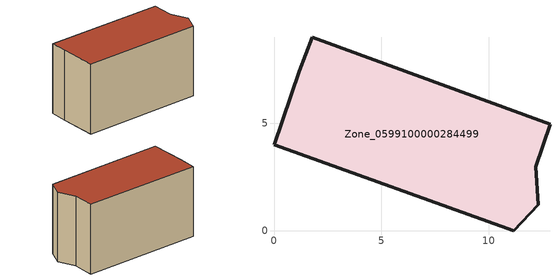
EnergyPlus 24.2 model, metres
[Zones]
Zone_0599100000284499
 floor ground (C_G): 11.15,0 0,4 1.17,7.44 1.77,9.02 12.85,4.96 12.18,2.98 12.31,1.21 z0
 wall outside (C_F): 0,4 11.15,0 12.31,1.21 12.18,2.98 12.85,4.96 1.77,9.02 1.17,7.44 0,4 z0:6.99
 roof outside (C_R): 12.31,1.21 12.18,2.98 12.85,4.96 1.77,9.02 1.17,7.44 0,4 11.15,0 z6.99
[BUILDING]
Pand.0599100000284499: North Axis=0; Terrain=City; Loads Convergence Tolerance Value=0.04; Temperature Convergence Tolerance Value=0.4; Solar Distribution=FullExterior; Maximum Number of Warmup Days=25; Minimum Number of Warmup Days=1
[Site:Location]
Rotterdam.The.Hague.AP_ZH_NLD Design_Conditions: Latitude=51.96; Longitude=4.45; Time Zone=1; Elevation=-4.5
[SITE:GROUNDTEMPERATURE:BUILDINGSURFACE]
18, 18, 18, 18, 18, 18, 18, 18, 18, 18, 18, 18
[MATERIAL] Thermal Absorptance=0.9; Solar Absorptance=0.7; Visible Absorptance=0.7
Name | Roughness | Thickness | Conductivity | Density | Specific Heat
G.TI.1946 | MediumSmooth | 0.15 | 1 | 540 | 1210
F.TI.1946 | Rough | 0.3 | 0.857143 | 1920 | 840
R.TI.1946 | MediumRough | 0.2 | 0.1 | 1500 | 1000
[CONSTRUCTION]
C_G: G.TI.1946
C_F: F.TI.1946
C_R: R.TI.1946
[ZONE]
Zone_0599100000284499: Type=1; Multiplier=1; Ceiling Height=Autocalculate; Volume=Autocalculate; Floor Area=autocalculate; Part of Total Floor Area=Yes
[ZONEINFILTRATION:DESIGNFLOWRATE]
Infil_Zone_0599100000284499: Zone or ZoneList or Space or SpaceList=Zone_0599100000284499; Schedule=AlwaysOn; Design Flow Rate Calculation Method=Flow/Area; Flow Rate per Floor Area=0.003; Constant Term Coefficient=1; Temperature Term Coefficient=0; Velocity Term Coefficient=0; Velocity Squared Term Coefficient=0
[HVACTEMPLATE:ZONE:IDEALLOADSAIRSYSTEM]
Zone_0599100000284499: Maximum Heating Supply Air Temperature=50; Minimum Cooling Supply Air Temperature=13; Maximum Heating Supply Air Humidity Ratio=0.0156; Minimum Cooling Supply Air Humidity Ratio=0.0077; Heating Limit=NoLimit; Cooling Limit=NoLimit; Dehumidification Control Type=ConstantSensibleHeatRatio; Cooling Sensible Heat Ratio=0.7; Dehumidification Setpoint=60; Humidification Control Type=None; Humidification Setpoint=30; Outdoor Air Method=None; Outdoor Air Flow Rate per Person=0.00944; Outdoor Air Flow Rate per Zone Floor Area=0; Outdoor Air Flow Rate per Zone=0; Demand Controlled Ventilation Type=None; Outdoor Air Economizer Type=NoEconomizer; Heat Recovery Type=None; Sensible Heat Recovery Effectiveness=0.7; Latent Heat Recovery Effectiveness=0.65
[ZONECONTROL:THERMOSTAT]
ThermostatControl_Zone_0599100000284499: Zone or ZoneList=Zone_0599100000284499; Control Type Schedule=DualSetpointControlType; Control 1=Thermostat_Zone_0599100000284499; Temperature Difference Between Cutout And Setpoint=0
[THERMOSTATSETPOINT:DUALSETPOINT]
Thermostat_Zone_0599100000284499: Heating Setpoint Temperature Schedule=HeatingSetpoint_Zone_0599100000284499; Cooling Setpoint Temperature Schedule=CoolingSetpoint_Zone_0599100000284499
[SCHEDULE:COMPACT]
HeatingSetpoint_Zone_0599100000284499: Through: 12/31, For: AllDays, Until: 24:00, 21
CoolingSetpoint_Zone_0599100000284499: Through: 12/31, For: AllDays, Until: 24:00, 24
DualSetpointControlType: Through: 12/31, For: AllDays, Until: 24:00, 4
AlwaysOn: Through: 12/31, For: AllDays, Until: 24:00, 1
